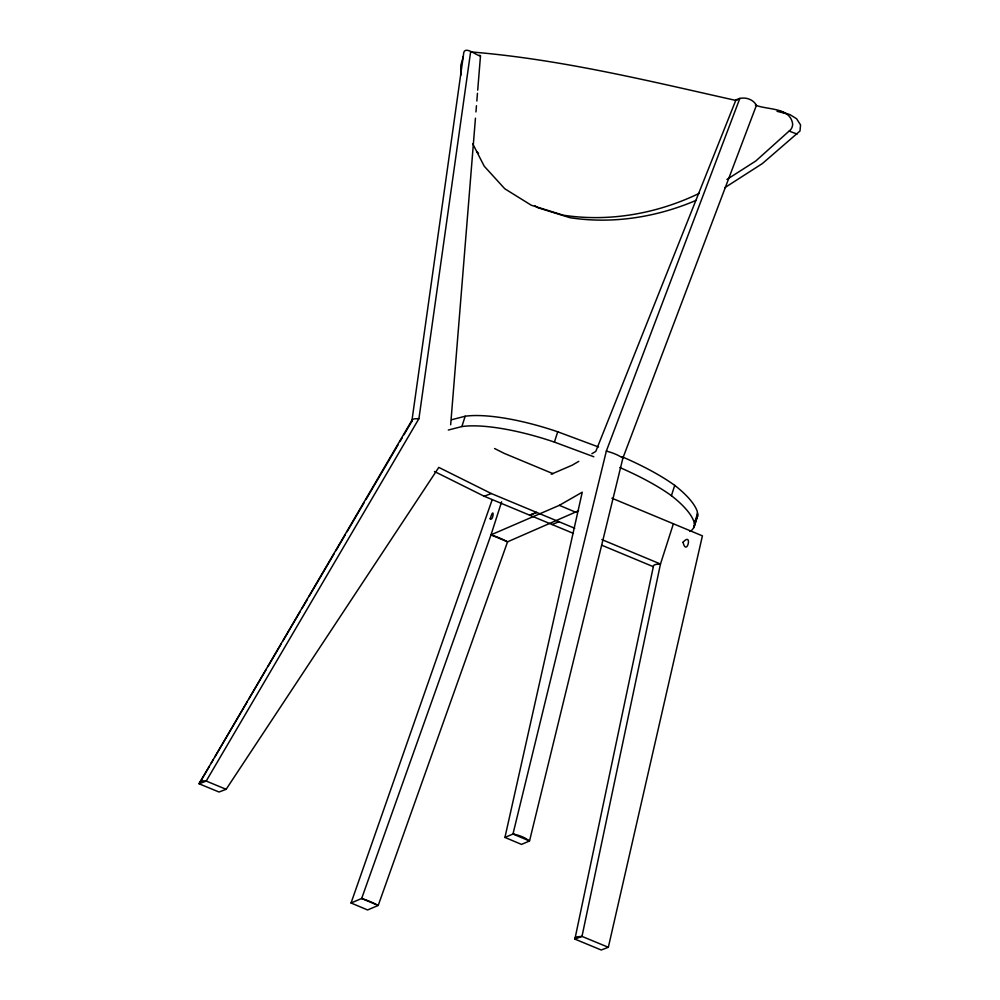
<?xml version="1.0" encoding="UTF-8"?>
<svg xmlns="http://www.w3.org/2000/svg" width="1000" height="1000" viewBox="0 0 1000 1000"><rect width="100%" height="100%" fill="white"/><g stroke="black" fill="none" stroke-linecap="round" stroke-linejoin="round"><path stroke-width="1.5" d="M450.662 424.775L475.45 118.162M475.95 111.938L476.463 105.712M476.838 101.037L477.463 93.263M477.713 90.15L480.487 55.9L479.7 55.213M403.913 434.85L411.825 421.388L463.525 54.538C463.638 44.1 476.788 56.1 480.487 55.9M418.925 418.675L414.8 418.787A20.175 5.487 19 0 0 412.062 420.062L199.1 783.775L206.2 781.062L418.925 418.675L470.625 51.825M689.887 531.413C693.55 529.725 695.6 525.337 693.913 521.55A174.137 46.238 17.8 0 0 671.413 495.688A136.062 36.138 17.8 0 0 619.888 467.55M694.275 526.45L697.588 516.138L697.225 511.238A174.137 46.238 17.8 0 0 674.725 485.375A136.062 36.138 17.8 0 0 621.85 456.662M673.375 523.85L660.475 564.012L656.287 564.362A20.188 4.688 11.9 0 0 653.562 565.588L574.888 939.112L601.237 950L608.337 947.288L702.412 535.85L611.912 498.2M591.862 453.725L595.775 451.438L735.913 100.013C742.65 96.05 752.6 98.263 756.438 105.288L622.913 458.025L529.525 840.987L521.5 844.4L504.938 837.438L582.25 492.2L559.35 505.337L491.012 534.85L361.662 898.475L351.05 903L492.212 499.675M739.887 98.312L606.35 451.05L512.975 834.013L504.938 837.438M448.312 430.037L461.863 426.55L465.175 416.238A98.15 26.062 17.8 0 1 557.725 431.788L598.538 447M578.587 510.763L507.562 541.825L491.012 534.85L501.625 501.812M461.863 426.55A98.15 26.062 17.8 0 1 554.412 442.1L557.725 431.788M671.413 495.688L674.725 485.375M694.4 523.375L697.7 513.062M694.663 523.288L696.087 518.862M693.7 527.875L697.825 514.612M529.637 515.212L536.613 512.413L529.612 515.188M552.013 524.538L558.975 521.763M697.013 517.562L697.588 516.138M463.375 56.238L460.812 65.425L460.887 75.113M412.062 420.062L411.825 421.388M209.375 766.263L199.1 783.775L219.037 792.013L226.137 789.3L438.8 467.4L491.3 493.537L574.712 528.275M210.963 763.562L213.337 759.525M214.913 756.825L247.338 701.587M248.925 698.9L266.312 669.262M267.9 666.562L281.337 643.662M282.925 640.975L300.325 611.337M301.9 608.638L307.438 599.212M309.025 596.512L334.325 553.4M335.913 550.712L345.4 534.55M346.975 531.85L364.375 502.212M365.962 499.525L398.375 444.288M399.963 441.587L402.337 437.55M726.925 179.45L755.738 161.038L790.688 129.662A8.387 7.612 -77.2 0 0 792.65 123.975C790.225 107.075 767.087 110.037 755.337 105.1M724.788 187.688L762.412 163.538L799.987 131.012L800.562 124.925L796.587 118.75L789.887 114.588L777.013 111.3M578.787 461.35L572.25 465.163L551.225 474.225M699.163 193.388C657.312 213.612 609.412 222.25 563.212 215.175L531.35 205.263L504.775 188.762L484.212 166.188L472.775 143.863M696.075 200.375C656.663 217.25 612.55 224.275 569.888 217.688L538.025 207.763L534.663 205.688M434.462 471.488L484.2 496.25L491.3 493.537M451.625 419.725L465.175 416.238M735.913 100.013L737.45 99.95M471.9 52.013C561.213 59.363 648.7 80.925 735.95 100.45M606.35 451.05L611.05 452.475A20.175 5.763 17.4 0 1 618.175 455.375L622.913 458.025M491.012 534.85L495.637 536.475A20.188 3.4 19.7 0 1 502.762 539.412L507.562 541.825L378.212 905.438L367.612 909.963L351.05 903M554.412 442.1L593.825 456.763M780.85 111.438L787.537 113.938M789.237 131.137L797.087 134.075M226.137 789.3L206.2 781.062L202.262 780.85A20.562 6.675 30.4 0 0 199.5 782.175M608.337 947.288L581.987 936.4L577.8 936.75A20.188 4.688 11.9 0 0 575.075 937.987L574.888 939.112L581.987 936.4L660.475 564.012L601.875 539.6M553.025 473.688L504.188 453.363L494.562 448.512M484.2 496.25L573.438 533.413M601.987 545.312L653.375 566.712M559.35 505.337L575.9 512.3M476.688 151.488L478.537 153.35M490.188 518.812C493.525 521.725 494.55 504.4 490.188 518.812M683.025 542.288C686.787 557.325 693.062 531.062 683.025 542.288M514.587 834.338L512.975 834.013L529.525 840.987L524.875 837.987A20.562 9.4 13.4 0 0 517.737 835.15L514.587 834.338M363.225 899L361.662 898.475L378.212 905.438L373.413 903.037A20.188 3.4 19.7 0 0 366.287 900.088L363.225 899"/></g></svg>
